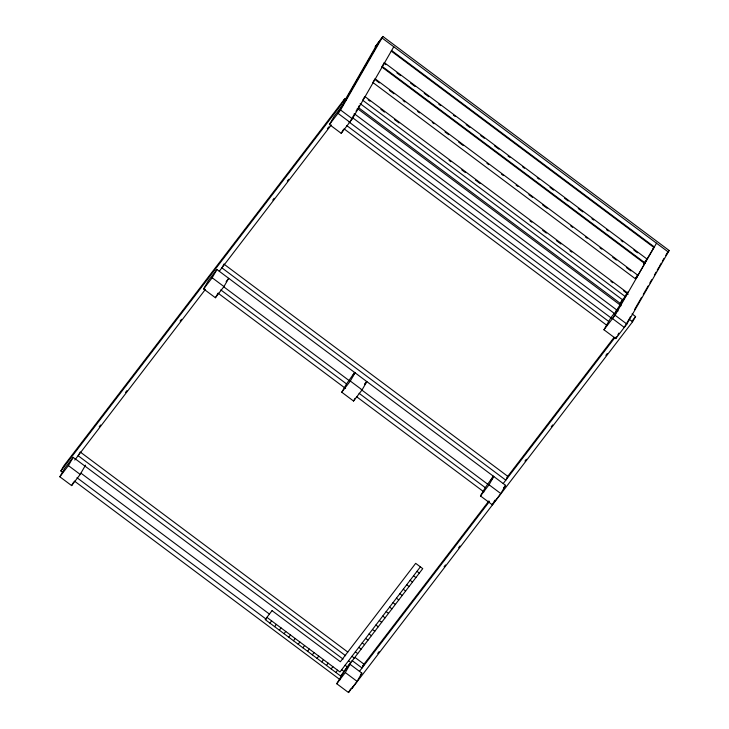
<?xml version="1.0" encoding="UTF-8"?>
<svg xmlns="http://www.w3.org/2000/svg" width="729" height="729" viewBox="0 0 729 729"><rect width="100%" height="100%" fill="white"/><g stroke="black" fill="none" stroke-linecap="round" stroke-linejoin="round"><path stroke-width="1.09" d="M62.648 472.274L60.881 470.952L63.906 465.703L344.589 98.962L346.357 100.283M85.521 465.138L80.19 474.415L71.633 485.596L59.851 476.793L64.599 468.537L73.155 457.356L75.506 459.115M59.851 476.793L68.408 465.612L73.155 457.356M71.633 485.596L73.738 481.933M226.136 281.676L228.706 278.323L223.958 286.57L215.401 297.751L203.619 288.948L208.366 280.692L216.923 269.511L505.571 485.323L500.823 493.579L492.266 504.76L480.484 495.957L485.232 487.701L493.378 476.119L491.218 479.873L493.788 476.52L489.041 484.776L480.484 495.957M203.619 288.948L212.175 277.767L216.923 269.511M215.401 297.751L218.035 293.167M393.778 46.756L352.353 118.8L341.227 133.343L329.444 124.531L334.192 116.275L342.748 105.094M60.881 470.952L341.573 104.211L344.589 98.962M343.769 102.224L376.866 44.66M379.435 41.307L338.001 113.35L349.783 122.162L352.052 118.207M329.444 124.531L340.571 109.997L382.862 36.45L669.149 250.503L626.858 324.05L615.732 338.584L603.958 329.772L610.856 317.771L614.183 313.415M341.227 133.343L343.35 129.644M352.426 117.569L354.531 113.906M356.025 111.3L357.164 109.332M358.294 107.354L359.433 105.377M341.755 392.229L346.503 383.973L354.649 372.391L352.49 376.146L355.059 372.792L350.312 381.048L341.755 392.229L353.538 401.041L362.094 389.86L366.842 381.604L364.919 384.119M353.538 401.041L355.123 398.289M364.81 384.019L365.894 382.142M349.464 663.864L361.83 673.113L357.082 681.369L348.526 692.55L336.743 683.738L345.364 669.495L349.464 664.128M336.743 683.738L345.3 672.557L350.613 663.326M355.069 657.494L364.172 664.301L362.04 668.001L352.034 660.51M348.526 692.55L350.64 688.878M352.891 686.782L351.879 688.531L632.572 321.79L635.597 316.541L632.061 313.898M492.266 504.76L494.9 500.176M358.449 107.619L620.261 303.373L621.883 300.558M352.554 117.697L614.638 313.652L616.852 309.943L615.522 311.684M619.395 305.515L623.322 298.68M627.833 291.946L612.515 318.591L624.297 327.403L627.696 321.48M643.844 264.108L645.52 261.182M635.916 278.196L637.328 275.735M644.81 262.722L644.454 263.351L381.723 66.913M645.402 261.684L646.605 259.597M625.4 296.667L627.56 292.912L364.828 96.474L362.678 100.228L625.4 296.667L620.261 303.373M637.747 275.179L635.597 278.934L372.865 82.495L375.025 78.75L637.747 275.179L635.825 277.694M636.162 278.387L645.065 262.905L643.989 264.308M603.958 329.772L615.076 315.238L656.51 243.194M615.732 338.584L616.789 336.752M617.846 334.912L618.903 333.08M627.988 320.979L629.036 319.147L632.572 321.79M629.4 318.518L630.549 316.523M634.512 309.634L635.642 307.665M635.989 307.064L639.351 301.214M639.615 300.758L641.602 297.314M643.279 294.379L644.4 292.429M644.728 291.873L648.127 285.95M649.831 282.989L651.699 279.745M654.369 275.097L656.073 272.136M657.212 270.158L658.989 267.069M659.481 266.213L661.23 263.16M662.315 261.283L664.037 258.285M382.862 36.45L375.153 46.893L381.996 37.954L668.283 252.006L665.723 255.36M343.842 102.361L345.774 99.837M99.235 426.793L100.62 424.989M125.516 392.466L126.892 390.662M180.127 321.106L181.512 319.302M272.774 200.065L274.15 198.252M287.29 181.093L288.675 179.288M327.385 128.705L328.77 126.892M74.786 460.045L205.45 289.322M219.283 271.261L331.276 124.923M269.912 623.122L271.616 620.88M274.623 626.639L276.337 624.407M279.335 630.166L281.048 627.924M284.046 633.692L285.759 631.451M288.757 637.21L290.47 634.977M293.468 640.736L295.181 638.495M298.188 644.263L299.892 642.021M302.899 647.78L304.604 645.548M307.611 651.307L309.324 649.065M312.322 654.833L314.035 652.592M317.033 658.351L318.746 656.118M321.744 661.877L323.457 659.636M326.455 665.404L328.168 663.162M331.176 668.921L332.88 666.689M653.066 248.625L654.35 246.949L391.619 50.511M644.053 263.98L653.922 247.496L391.2 51.066M335.887 672.448L337.6 670.206M627.56 292.912L622.83 300.02L360.108 103.582M617.709 308.44L620.279 305.087M420.396 566.87L339.951 671.974L266.905 617.354M614.693 313.689L617.263 310.335M666.415 254.084L669.149 250.503M362.431 666.178L488.949 500.878M506.928 477.395L614.082 337.381M362.887 665.978L364.172 664.301M359.415 671.436L489.387 501.616M503.21 483.546L615.212 337.217M360.518 674.835L361.83 673.113M503.593 487.901L505.571 485.323M377.722 653.466L379.098 651.662M444.089 566.752L445.474 564.948M458.605 547.78L459.99 545.975M524.98 461.065L526.365 459.261M551.252 426.738L552.637 424.934M605.863 355.378L607.248 353.574M632.134 321.052L635.597 316.541M384.137 63.35L385.96 64.717M396.895 72.891L400.54 75.616M410.564 83.115L415.12 86.523M424.232 93.33L428.789 96.738M438.812 104.238L440.635 105.596M453.402 115.136L455.224 116.503M466.159 124.677L469.804 127.402M480.739 135.585L484.384 138.31M494.408 145.8L498.964 149.208M508.077 156.024L509.899 157.391M522.666 166.923L524.488 168.29M537.246 177.83L539.068 179.197M550.003 187.371L553.648 190.096M564.583 198.27L568.228 200.994M578.252 208.494L582.808 211.902M591.93 218.718L593.752 220.076M606.51 229.617L608.332 230.984M621.09 240.524L622.912 241.882M633.847 250.056L637.492 252.79M375.763 80.172L379.417 82.896M389.441 90.387L393.997 93.795M403.11 100.611L404.932 101.978M417.69 111.51L419.512 112.877M432.27 122.417L434.092 123.775M445.027 131.958L448.672 134.683M458.705 142.173L463.261 145.581M486.954 163.305L488.776 164.663M501.534 174.204L503.356 175.571M516.114 185.102L517.936 186.469M528.88 194.643L532.525 197.368M542.549 204.867L547.105 208.275M570.798 225.99L572.62 227.357M585.378 236.898L587.2 238.255M599.967 247.796L601.789 249.163M612.725 257.337L616.37 260.062M626.393 267.561L630.949 270.96M368.145 99.855L369.958 101.213M380.875 109.377L384.511 112.093M394.507 119.574L399.055 122.973M449.064 160.362L450.877 161.72M461.794 169.875L465.43 172.591M475.426 180.072L479.974 183.471M529.983 220.86L531.806 222.217M542.713 230.382L546.349 233.098M556.355 240.579L560.902 243.978M569.987 250.776L571.809 252.134M610.902 281.367L612.725 282.724M623.632 290.88L628.179 294.279M357.228 108.402L621.144 305.733M341.573 104.211L343.341 105.532M354.212 113.66L618.119 310.982M340.571 109.997L352.353 118.8M615.076 315.238L626.858 324.05M348.717 121.77L611.722 318.409M346.594 125.47L608.679 321.425M344.024 128.823L607.029 325.462M212.175 277.767L223.958 286.57M350.312 381.048L362.094 389.86M489.041 484.776L500.823 493.579M223.803 286.862L349.382 380.766M361.219 389.614L487.71 484.193M220.759 289.887L346.348 383.782M359.087 393.305L485.587 487.883M218.199 293.24L345.601 388.493M356.517 396.658L483.928 491.92M416.97 571.345L419.33 573.103M413.553 575.819L415.904 577.578M410.126 580.284L412.477 582.052M406.7 584.758L409.06 586.517M403.283 589.232L405.634 590.991M399.857 593.707L402.217 595.465M396.43 598.181L398.79 599.94M393.013 602.646L395.364 604.414M389.587 607.12L391.947 608.879M386.16 611.595L388.521 613.353M382.743 616.069L385.094 617.827M379.317 620.543L381.677 622.302M375.891 625.008L378.251 626.776M372.473 629.482L374.824 631.25M369.047 633.957L371.407 635.715M365.621 638.431L367.981 640.19M362.204 642.905L364.555 644.664M358.777 647.37L361.137 649.138M355.36 651.844L357.711 653.612M347.788 652.054L80.236 452.007L78.112 455.707L345.664 655.754M351.934 656.319L354.285 658.077M348.508 660.793L350.868 662.552M75.543 459.06L343.095 659.107M345.09 665.267L347.441 667.026M80.928 473.157L269.302 614M341.664 669.732L344.024 671.5M345.3 672.557L357.082 681.369M68.408 465.612L80.19 474.415M76.992 477.723L266.285 619.258M74.431 481.076L340.161 679.765M224.003 264.162L221.88 267.862L505.808 480.156L507.94 476.456L224.003 264.162M384.301 62.612L382.142 66.366L644.873 262.804L647.033 259.05L384.301 62.612M272.045 610.647L265.192 619.595L340.598 675.974L422.747 568.629L415.685 563.344L340.37 661.741L272.045 610.647"/></g></svg>
